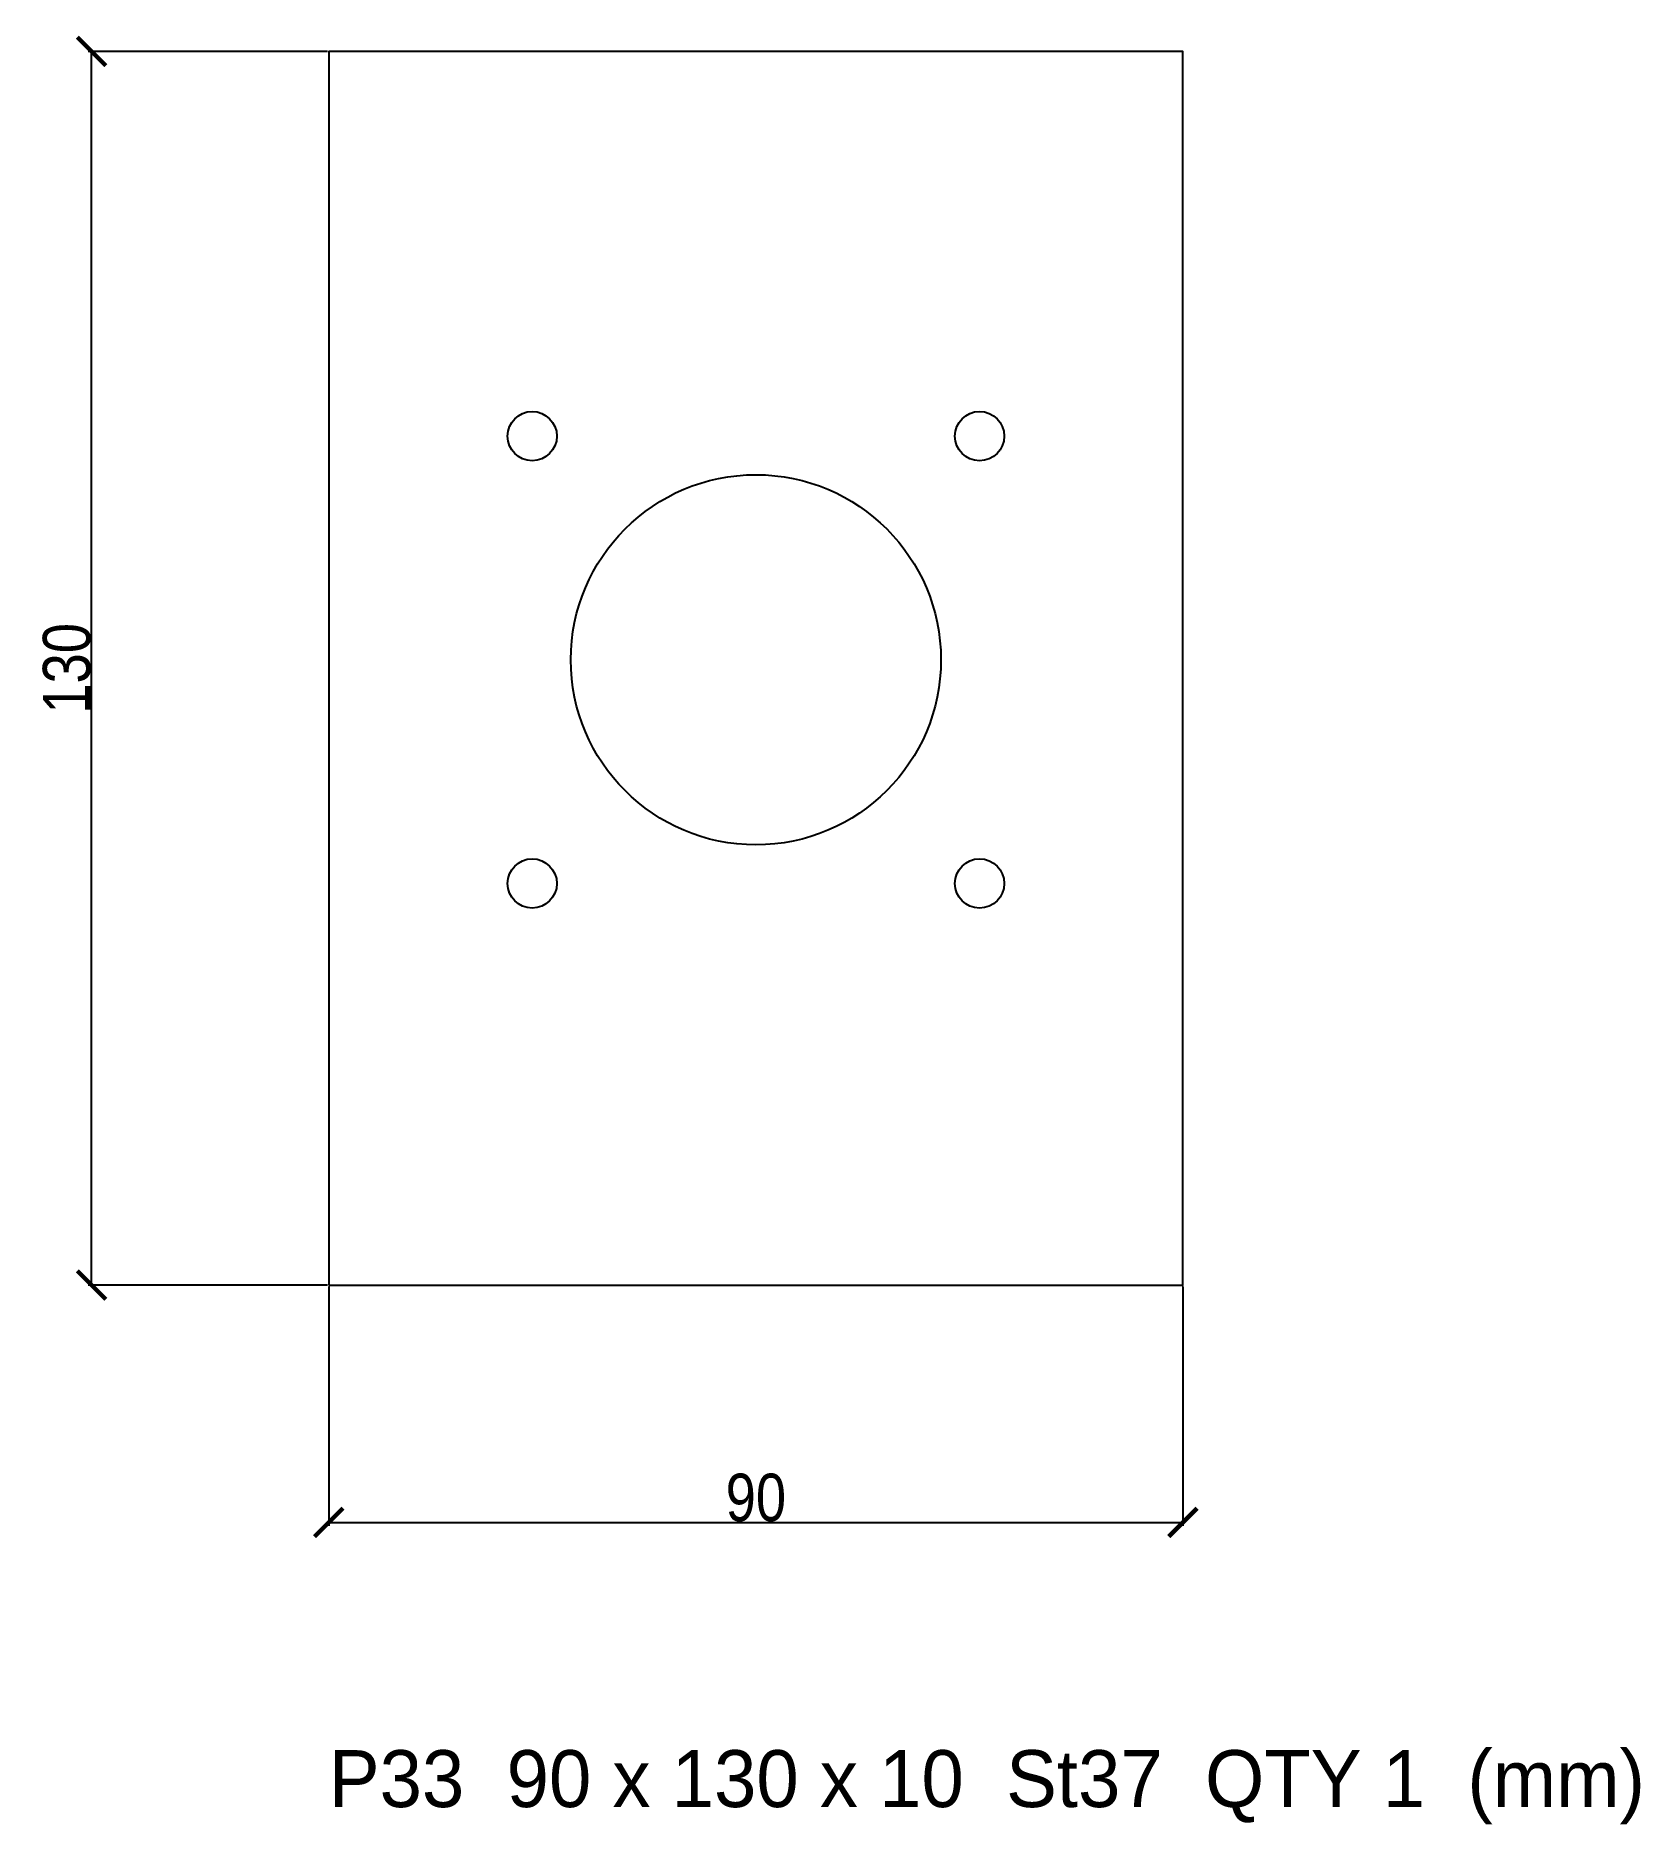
# Model space of a CAD drawing. Header units: millimetres. Extents: x -76 to 93, y -122 to 67.
import ezdxf

# ---------------------------------------------------------------- set-up
doc = ezdxf.new("R2010")
doc.units = ezdxf.units.MM
for name, color, linetype in [('CUT', 7, 'Continuous'), ('DIM', 5, 'Continuous'), ('HOLES', 1, 'Continuous'), ('TEXT', 3, 'Continuous')]:
    doc.layers.add(name, color=color, linetype=linetype)
doc.styles.add('OpenSansCondensed-Light', font='OpenSansCondensed-Light.ttf')
doc.dimstyles.new('EZDXF', dxfattribs={"dimtxt": 0.25, "dimasz": 0.175, "dimexe": 0.375, "dimexo": 0.125, "dimgap": 0.1, "dimtad": 1, "dimlfac": 100, "dimzin": 12, "dimdsep": 46, "dimtxsty": 'OpenSansCondensed-Light', "dimblk": 'ARCHTICK', "dimcen": 2.5, "dimazin": 3, "dimtfac": 0.5, "dimtmove": 2, "dimatfit": 3})

# ---------------------------------------------------------------- blocks, each defined once
blk = doc.blocks.new('_ARCHTICK')
at = {"color": 0, "linetype": 'BYBLOCK', "const_width": 0.15}
blk.add_lwpolyline([(-0.5, -0.5), (0.5, 0.5)], dxfattribs=at)

msp = doc.modelspace()

# ---------------------------------------------------------------- linework, layer by layer
at = {"layer": 'CUT'}
msp.add_lwpolyline([(-45, -65), (45, -65), (45, 65), (-45, 65)], close=True, dxfattribs=at)
at = {"layer": 'HOLES'}
for centre, radius in [((-23.57, 24.47), 2.6), ((23.57, 24.47), 2.6), ((0, 0.9), 19.5), ((-23.57, -22.67), 2.6), ((23.57, -22.67), 2.6)]:
    msp.add_circle(centre, radius, dxfattribs=at)

# ---------------------------------------------------------------- texts
at = {"layer": 'TEXT'}
msp.add_text('P33  90 x 130 x 10  St37  QTY 1  (mm)', height=6, dxfattribs=at).set_placement((-45, -120))

# ---------------------------------------------------------------- dimensions: what is measured, and where the dimension line sits
at = {"layer": 'DIM'}
msp.add_linear_dim(base=(-70, -65), p1=(-45, -65), p2=(-45, 65), angle=90, dimstyle='EZDXF', override={"dimtxt": 5, "dimasz": 3, "dimdec": 1, "dimlfac": 1, "dimzin": 8}, dxfattribs=at).render()
msp.add_linear_dim(base=(-45, -90), p1=(-45, -65), p2=(45, -65), dimstyle='EZDXF', override={"dimtxt": 5, "dimasz": 3, "dimdec": 1, "dimlfac": 1, "dimzin": 8}, dxfattribs=at).render()

doc.saveas('drawing.dxf')
